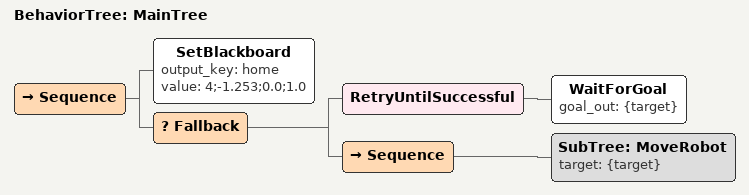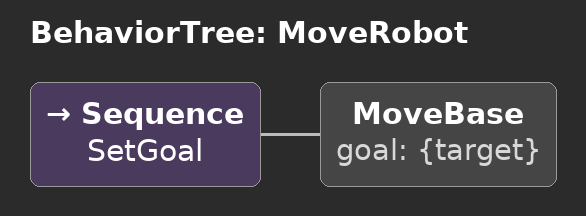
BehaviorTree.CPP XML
<root main_tree_to_execute = "MainTree">
    <BehaviorTree ID="MainTree">
        <Sequence>
            <SetBlackboard output_key="home" value="4;-1.253;0.0;1.0" />
            <Fallback>
                <RetryUntilSuccessful>
                    <WaitForGoal goal_out="{target}"/>
                </RetryUntilSuccessful>
                <Sequence>
                    <SubTree ID="MoveRobot" target="{target}" />
                </Sequence>
            </Fallback>
        </Sequence>
    </BehaviorTree>

    <BehaviorTree ID="MoveRobot">
        <Sequence name="SetGoal">
            <MoveBase goal="{target}" />
        </Sequence>
    </BehaviorTree>
</root>
